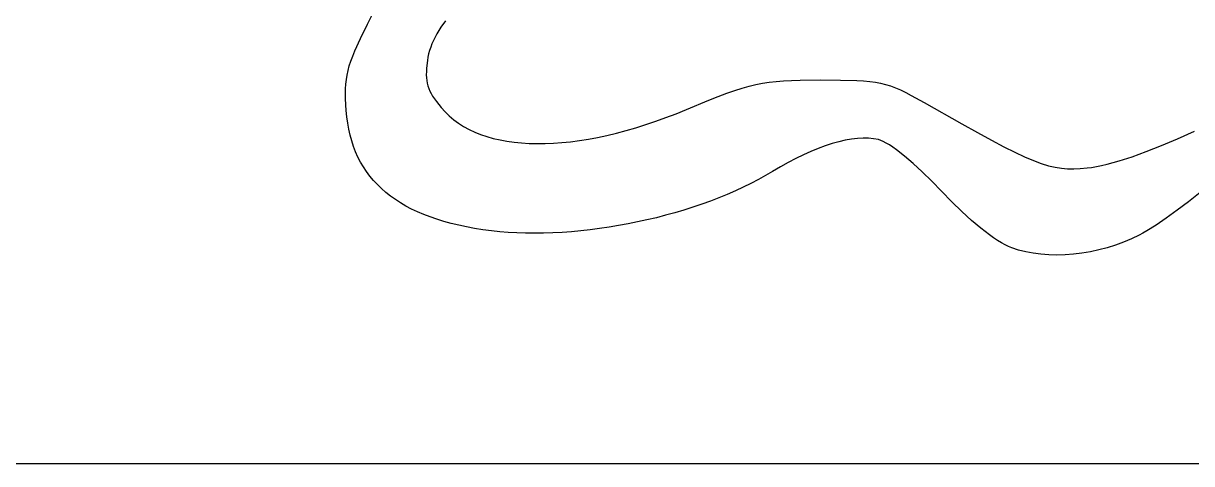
# Model space of a CAD drawing. Extents: x -29462 to 42578, y -23213 to 32194.
# Drawn here: x 21160 to 22346, y 28891 to 29337 of the extents above; entities that cross this region are included whole.
import ezdxf

# ---------------------------------------------------------------- set-up
doc = ezdxf.new("R2010")
doc.units = 0

msp = doc.modelspace()

# ---------------------------------------------------------------- linework, layer by layer
at = {"layer": 'Layer 1'}
for p, q in [((21509.72315, 29336.13465), (21514.647096, 29346.185638)), ((21588.715979, 29339.580782), (21584.054966, 29333.088834)), ((21502.508393, 29321.493597), (21509.72315, 29336.13465)), ((21579.972587, 29326.444635), (21578.162885, 29323.079943)), ((21584.054966, 29333.088834), (21579.972587, 29326.444635)), ((21496.902501, 29309.216452), (21502.508393, 29321.493597)), ((21575.035453, 29316.294378), (21573.729321, 29312.885107)), ((21576.515241, 29319.694591), (21575.035453, 29316.294378)), ((21578.162885, 29323.079943), (21576.515241, 29319.694591)), ((21492.744144, 29298.650246), (21494.652464, 29303.760292)), ((21494.652464, 29303.760292), (21496.902501, 29309.216452)), ((21570.91086, 29302.660942), (21570.35735, 29299.27344)), ((21571.661225, 29306.062588), (21570.91086, 29302.660942)), ((21572.602646, 29309.472576), (21571.661225, 29306.062588)), ((21573.729321, 29312.885107), (21572.602646, 29309.472576)), ((21489.871993, 29289.142012), (21491.157376, 29293.804693)), ((21491.157376, 29293.804693), (21492.744144, 29298.650246)), ((21569.51317, 29291.569486), (21569.307366, 29288.116786)), ((21570.35735, 29299.27344), (21569.51317, 29291.569486)), ((21487.622494, 29275.434994), (21488.124718, 29280.038784)), ((21488.124718, 29280.038784), (21488.86783, 29284.580583)), ((21488.86783, 29284.580583), (21489.871993, 29289.142012)), ((21569.307366, 29288.116786), (21569.258269, 29284.886599)), ((21569.258269, 29284.886599), (21569.375269, 29281.846176)), ((21569.375269, 29281.846176), (21569.667753, 29278.962764)), ((21569.667753, 29278.962764), (21570.14511, 29276.203611)), ((21931.747555, 29278.738988), (21939.824339, 29279.130922)), ((21939.824339, 29279.130922), (21948.638207, 29279.37746)), ((21948.638207, 29279.37746), (21969.12665, 29279.57756)), ((21969.12665, 29279.57756), (21989.63884, 29279.552959)), ((21989.63884, 29279.552959), (22005.971692, 29279.172394)), ((22005.971692, 29279.172394), (22012.896123, 29278.777177)), ((21487.260039, 29265.714958), (21487.340989, 29270.687592)), ((21487.340989, 29270.687592), (21487.622494, 29275.434994)), ((21570.14511, 29276.203611), (21570.816727, 29273.535965)), ((21570.816727, 29273.535965), (21571.691994, 29270.927075)), ((21571.691994, 29270.927075), (21572.780298, 29268.344188)), ((21572.780298, 29268.344188), (21574.091028, 29265.754553)), ((21874.184427, 29266.072919), (21882.209697, 29268.916923)), ((21882.209697, 29268.916923), (21889.673129, 29271.329109)), ((21889.673129, 29271.329109), (21896.737088, 29273.345278)), ((21896.737088, 29273.345278), (21903.563937, 29275.001235)), ((21903.563937, 29275.001235), (21910.316044, 29276.332781)), ((21910.316044, 29276.332781), (21917.155772, 29277.375721)), ((21917.155772, 29277.375721), (21924.245487, 29278.165855)), ((21924.245487, 29278.165855), (21931.747555, 29278.738988)), ((22012.896123, 29278.777177), (22019.166026, 29278.207231)), ((22019.166026, 29278.207231), (22024.911505, 29277.433977)), ((22024.911505, 29277.433977), (22030.262662, 29276.428835)), ((22030.262662, 29276.428835), (22035.349601, 29275.163228)), ((22035.349601, 29275.163228), (22040.302422, 29273.608575)), ((22040.302422, 29273.608575), (22045.25123, 29271.736296)), ((22045.25123, 29271.736296), (22050.326127, 29269.517814)), ((22050.326127, 29269.517814), (22055.657214, 29266.924549)), ((21487.359477, 29260.43547), (21487.260039, 29265.714958)), ((21488.01885, 29248.62945), (21487.359477, 29260.43547)), ((21574.091028, 29265.754553), (21575.633571, 29263.125418)), ((21575.633571, 29263.125418), (21579.451653, 29257.61764)), ((21579.451653, 29257.61764), (21584.30965, 29251.55884)), ((21833.21765, 29249.66266), (21855.798907, 29258.946244)), ((21855.798907, 29258.946244), (21865.434952, 29262.761294)), ((21865.434952, 29262.761294), (21874.184427, 29266.072919)), ((22055.657214, 29266.924549), (22061.374596, 29263.927921)), ((22061.374596, 29263.927921), (22074.48865, 29256.61026)), ((22074.48865, 29256.61026), (22112.533257, 29235.082773)), ((21488.623282, 29242.099464), (21488.01885, 29248.62945)), ((21584.30965, 29251.55884), (21588.26044, 29247.193947)), ((21588.26044, 29247.193947), (21592.529157, 29243.106211)), ((21812.31129, 29241.429514), (21822.711986, 29245.406569)), ((21822.711986, 29245.406569), (21833.21765, 29249.66266)), ((21489.479255, 29235.750067), (21488.623282, 29242.099464)), ((21490.587409, 29229.580729), (21489.479255, 29235.750067)), ((21592.529157, 29243.106211), (21597.108704, 29239.295695)), ((21597.108704, 29239.295695), (21601.991981, 29235.76246)), ((21601.991981, 29235.76246), (21607.17189, 29232.506569)), ((21607.17189, 29232.506569), (21612.641332, 29229.528086)), ((21781.80999, 29231.171937), (21791.853193, 29234.31226)), ((21791.853193, 29234.31226), (21802.022659, 29237.731432)), ((21802.022659, 29237.731432), (21812.31129, 29241.429514)), ((22112.533257, 29235.082773), (22128.509052, 29226.212644)), ((21491.948382, 29223.590921), (21490.587409, 29229.580729)), ((21493.562815, 29217.780112), (21491.948382, 29223.590921)), ((21612.641332, 29229.528086), (21618.393208, 29226.827073)), ((21618.393208, 29226.827073), (21624.42042, 29224.403592)), ((21624.42042, 29224.403592), (21630.71587, 29222.257706)), ((21630.71587, 29222.257706), (21637.272457, 29220.389478)), ((21637.272457, 29220.389478), (21644.083085, 29218.79897)), ((21724.599829, 29218.182296), (21733.73638, 29219.650847)), ((21733.73638, 29219.650847), (21743.041786, 29221.39787)), ((21743.041786, 29221.39787), (21752.508948, 29223.423428)), ((21752.508948, 29223.423428), (21762.130769, 29225.727583)), ((21762.130769, 29225.727583), (21771.900149, 29228.310399)), ((21771.900149, 29228.310399), (21781.80999, 29231.171937)), ((22006.800428, 29220.294807), (22000.746849, 29219.573587)), ((22012.568929, 29220.615275), (22006.800428, 29220.294807)), ((22018.03394, 29220.529399), (22012.568929, 29220.615275)), ((22023.177051, 29220.031588), (22018.03394, 29220.529399)), ((22027.97985, 29219.11625), (22023.177051, 29220.031588)), ((22128.509052, 29226.212644), (22142.696759, 29218.507744)), ((22315.081578, 29213.070638), (22331.3856, 29220.013627)), ((22331.3856, 29220.013627), (22348.54565, 29227.78636)), ((21495.431346, 29212.147774), (21493.562815, 29217.780112)), ((21497.554616, 29206.693376), (21495.431346, 29212.147774)), ((21644.083085, 29218.79897), (21651.140653, 29217.486246)), ((21651.140653, 29217.486246), (21658.438064, 29216.451367)), ((21658.438064, 29216.451367), (21665.968218, 29215.694396)), ((21665.968218, 29215.694396), (21673.724017, 29215.215396)), ((21673.724017, 29215.215396), (21681.698362, 29215.01443)), ((21681.698362, 29215.01443), (21689.884156, 29215.09156)), ((21689.884156, 29215.09156), (21698.274297, 29215.446849)), ((21698.274297, 29215.446849), (21706.861689, 29216.08036)), ((21706.861689, 29216.08036), (21715.639233, 29216.992154)), ((21715.639233, 29216.992154), (21724.599829, 29218.182296)), ((21966.847161, 29210.151933), (21959.469742, 29207.143634)), ((21974.049967, 29212.793032), (21966.847161, 29210.151933)), ((21981.05975, 29215.061339), (21974.049967, 29212.793032)), ((21987.858099, 29216.951261), (21981.05975, 29215.061339)), ((21994.426602, 29218.457208), (21987.858099, 29216.951261)), ((22000.746849, 29219.573587), (21994.426602, 29218.457208)), ((22030.285589, 29218.381338), (22027.97985, 29219.11625)), ((22032.918016, 29217.227838), (22030.285589, 29218.381338)), ((22035.855469, 29215.673243), (22032.918016, 29217.227838)), ((22039.076286, 29213.735047), (22035.855469, 29215.673243)), ((22042.558805, 29211.430741), (22039.076286, 29213.735047)), ((22046.281366, 29208.77782), (22042.558805, 29211.430741)), ((22054.359962, 29202.4961), (22046.281366, 29208.77782)), ((22142.696759, 29218.507744), (22155.278571, 29211.895191)), ((22155.278571, 29211.895191), (22166.436675, 29206.302099)), ((22299.715043, 29206.985422), (22315.081578, 29213.070638)), ((21499.933264, 29201.416391), (21497.554616, 29206.693376)), ((21502.567929, 29196.316287), (21499.933264, 29201.416391)), ((21505.459251, 29191.392535), (21502.567929, 29196.316287)), ((21936.473922, 29195.971454), (21928.582165, 29191.550272)), ((21944.264712, 29200.047802), (21936.473922, 29195.971454)), ((21951.936122, 29203.773726), (21944.264712, 29200.047802)), ((21959.469742, 29207.143634), (21951.936122, 29203.773726)), ((22063.138783, 29195.02983), (22054.359962, 29202.4961)), ((22166.436675, 29206.302099), (22176.353264, 29201.655583)), ((22176.353264, 29201.655583), (22185.210525, 29197.88276)), ((22185.210525, 29197.88276), (22193.19065, 29194.910745)), ((22260.054922, 29194.156705), (22272.120257, 29197.500427)), ((22272.120257, 29197.500427), (22285.36745, 29201.786009)), ((22285.36745, 29201.786009), (22299.715043, 29206.985422)), ((21508.607869, 29186.644607), (21505.459251, 29191.392535)), ((21512.014423, 29182.071971), (21508.607869, 29186.644607)), ((21920.60785, 29186.78985), (21913.572476, 29182.605767)), ((21928.582165, 29191.550272), (21920.60785, 29186.78985)), ((22072.444533, 29186.518953), (22063.138783, 29195.02983)), ((22082.10392, 29177.103412), (22072.444533, 29186.518953)), ((22193.19065, 29194.910745), (22200.475828, 29192.666653)), ((22200.475828, 29192.666653), (22207.248249, 29191.077599)), ((22207.248249, 29191.077599), (22213.690103, 29190.070701)), ((22213.690103, 29190.070701), (22219.98358, 29189.573072)), ((22219.98358, 29189.573072), (22226.310871, 29189.511828)), ((22226.310871, 29189.511828), (22232.854164, 29189.814086)), ((22232.854164, 29189.814086), (22239.79565, 29190.40696)), ((22239.79565, 29190.40696), (22244.351088, 29190.968425)), ((22244.351088, 29190.968425), (22249.2529, 29191.782873)), ((22249.2529, 29191.782873), (22254.490906, 29192.846801)), ((22254.490906, 29192.846801), (22260.054922, 29194.156705)), ((21515.679553, 29177.6741), (21512.014423, 29182.071971)), ((21519.603897, 29173.450463), (21515.679553, 29177.6741)), ((21523.788095, 29169.400532), (21519.603897, 29173.450463)), ((21898.69159, 29174.589889), (21890.876848, 29170.764547)), ((21906.261928, 29178.538038), (21898.69159, 29174.589889)), ((21913.572476, 29182.605767), (21906.261928, 29178.538038)), ((22091.94365, 29166.92315), (22082.10392, 29177.103412)), ((21528.232787, 29165.523775), (21523.788095, 29169.400532)), ((21532.938613, 29161.819664), (21528.232787, 29165.523775)), ((21537.906211, 29158.28767), (21532.938613, 29161.819664)), ((21874.575688, 29163.495193), (21866.120039, 29160.057634)), ((21882.833086, 29167.06524), (21874.575688, 29163.495193)), ((21890.876848, 29170.764547), (21882.833086, 29167.06524)), ((22102.366228, 29156.137053), (22091.94365, 29166.92315)), ((22354.500122, 29165.421836), (22342.774057, 29156.198469)), ((21543.136222, 29154.927263), (21537.906211, 29158.28767)), ((21548.629285, 29151.737913), (21543.136222, 29154.927263)), ((21554.386038, 29148.719091), (21548.629285, 29151.737913)), ((21560.407123, 29145.870267), (21554.386038, 29148.719091)), ((21839.71743, 29150.57215), (21830.622621, 29147.696809)), ((21848.675526, 29153.592886), (21839.71743, 29150.57215)), ((21857.481523, 29156.755789), (21848.675526, 29153.592886)), ((21866.120039, 29160.057634), (21857.481523, 29156.755789)), ((22112.549459, 29146.223634), (22102.366228, 29156.137053)), ((22342.774057, 29156.198469), (22331.16065, 29147.446562)), ((21566.693178, 29143.190912), (21560.407123, 29145.870267)), ((21573.244842, 29140.680497), (21566.693178, 29143.190912)), ((21580.062756, 29138.338491), (21573.244842, 29140.680497)), ((21587.147559, 29136.164366), (21580.062756, 29138.338491)), ((21793.183945, 29137.713928), (21783.636338, 29135.613962)), ((21802.671761, 29139.975422), (21793.183945, 29137.713928)), ((21812.084402, 29142.395219), (21802.671761, 29139.975422)), ((21821.406484, 29144.97009), (21812.084402, 29142.395219)), ((21830.622621, 29147.696809), (21821.406484, 29144.97009)), ((22122.39753, 29137.261075), (22112.549459, 29146.223634)), ((22131.814625, 29129.327557), (22122.39753, 29137.261075)), ((22320.004968, 29139.421017), (22309.652078, 29132.376733)), ((22331.16065, 29147.446562), (22320.004968, 29139.421017)), ((21594.499889, 29134.157592), (21587.147559, 29136.164366)), ((21602.120388, 29132.317639), (21594.499889, 29134.157592)), ((21610.009694, 29130.643977), (21602.120388, 29132.317639)), ((21618.168447, 29129.136079), (21610.009694, 29130.643977)), ((21626.597285, 29127.793413), (21618.168447, 29129.136079)), ((21635.29685, 29126.61545), (21626.597285, 29127.793413)), ((21643.708815, 29125.692117), (21635.29685, 29126.61545)), ((21652.307142, 29124.98194), (21643.708815, 29125.692117)), ((21661.076445, 29124.481694), (21652.307142, 29124.98194)), ((21706.949158, 29125.01648), (21697.555737, 29124.515476)), ((21716.421248, 29125.708053), (21706.949158, 29125.01648)), ((21725.956624, 29126.586968), (21716.421248, 29125.708053)), ((21735.5399, 29127.65), (21725.956624, 29126.586968)), ((21745.155693, 29128.893921), (21735.5399, 29127.65)), ((21754.788617, 29130.315505), (21745.155693, 29128.893921)), ((21764.423289, 29131.911524), (21754.788617, 29130.315505)), ((21774.044324, 29133.678752), (21764.423289, 29131.911524)), ((21783.636338, 29135.613962), (21774.044324, 29133.678752)), ((22140.704929, 29122.501264), (22131.814625, 29129.327557)), ((22300.44705, 29126.56861), (22296.382817, 29124.207766)), ((22309.652078, 29132.376733), (22300.44705, 29126.56861)), ((21670.001341, 29124.188151), (21661.076445, 29124.481694)), ((21679.066444, 29124.098085), (21670.001341, 29124.188151)), ((21688.256372, 29124.208269), (21679.066444, 29124.098085)), ((21697.555737, 29124.515476), (21688.256372, 29124.208269)), ((22144.922593, 29119.527759), (22140.704929, 29122.501264)), ((22148.972628, 29116.860377), (22144.922593, 29119.527759)), ((22152.843058, 29114.508893), (22148.972628, 29116.860377)), ((22156.521907, 29112.483078), (22152.843058, 29114.508893)), ((22276.815116, 29115.133181), (22268.563891, 29112.139383)), ((22284.885619, 29118.505227), (22276.815116, 29115.133181)), ((22292.73495, 29122.25155), (22284.885619, 29118.505227)), ((22296.382817, 29124.207766), (22292.73495, 29122.25155)), ((22159.997196, 29110.792707), (22156.521907, 29112.483078)), ((22163.25695, 29109.44755), (22159.997196, 29110.792707)), ((22170.176627, 29107.16273), (22163.25695, 29109.44755)), ((22177.441429, 29105.307786), (22170.176627, 29107.16273)), ((22185.010907, 29103.878746), (22177.441429, 29105.307786)), ((22192.844611, 29102.871639), (22185.010907, 29103.878746)), ((22200.902091, 29102.282493), (22192.844611, 29102.871639)), ((22209.142896, 29102.107338), (22200.902091, 29102.282493)), ((22217.526579, 29102.342202), (22209.142896, 29102.107338)), ((22226.012688, 29102.983112), (22217.526579, 29102.342202)), ((22234.560773, 29104.0261), (22226.012688, 29102.983112)), ((22243.130387, 29105.467192), (22234.560773, 29104.0261)), ((22251.681077, 29107.302417), (22243.130387, 29105.467192)), ((22260.172395, 29109.527805), (22251.681077, 29107.302417)), ((22268.563891, 29112.139383), (22260.172395, 29109.527805)), ((17321.4, 28890.6), (42577.9, 28890.6))]:
    msp.add_line(p, q, dxfattribs=at)

doc.saveas('drawing.dxf')
